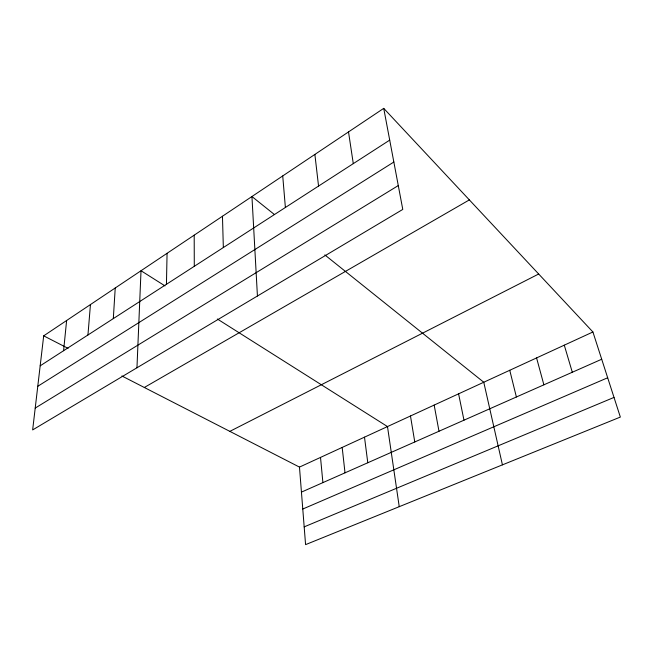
<?xml version="1.0" encoding="UTF-8"?>
<svg xmlns="http://www.w3.org/2000/svg" width="653" height="653" viewBox="0 0 653 653"><rect width="100%" height="100%" fill="white"/><g stroke="black" fill="none" stroke-linecap="round" stroke-linejoin="round"><path stroke-width="0.98" d="M166.442 284.3L167.07 253.307M136.959 367.786L141.015 270.742L164.997 285.9M113.312 318.607L115.23 287.989M87.951 334.981L90.449 304.567M63.594 350.718L66.622 320.509M43.694 335.846L32.65 429.919L402.779 209.425L383.727 108.365L43.694 335.846L68.067 348.351M40.176 365.835L389.71 140.117M37.768 386.298L393.841 162.026M35.213 408.076L398.281 185.566M144.321 387.482L469.352 199.9M229.848 431.364L538.676 274.007M299.474 467.099L592.916 331.985L620.35 417.071L305.58 544.635L299.474 467.099L121.891 375.973M301.441 492.117L601.699 359.24M302.772 509.03L607.674 377.761M304.176 526.873L614.008 397.416M217.351 319.007L387.49 426.572L399.236 506.679M274.219 214.372L251.944 196.529L257.429 296.013M324.819 254.907L483.767 382.242L502.426 464.854M383.727 108.365L592.916 331.985M564.282 345.168L572.306 372.243M536.578 357.926L543.884 384.821M509.756 370.275L516.384 396.991M458.586 393.841L463.981 420.189M434.163 405.08L438.996 431.249M410.476 415.985L414.769 441.967M348.514 131.93L353.289 163.634M364.496 437.159L367.786 462.757M314.877 154.426L318.55 186.072M342.18 447.436L345.013 472.837M320.517 457.41L322.9 482.624M282.725 175.943L285.385 207.491M222.461 216.249L223.342 247.552M194.194 235.162L194.292 266.31"/></g></svg>
